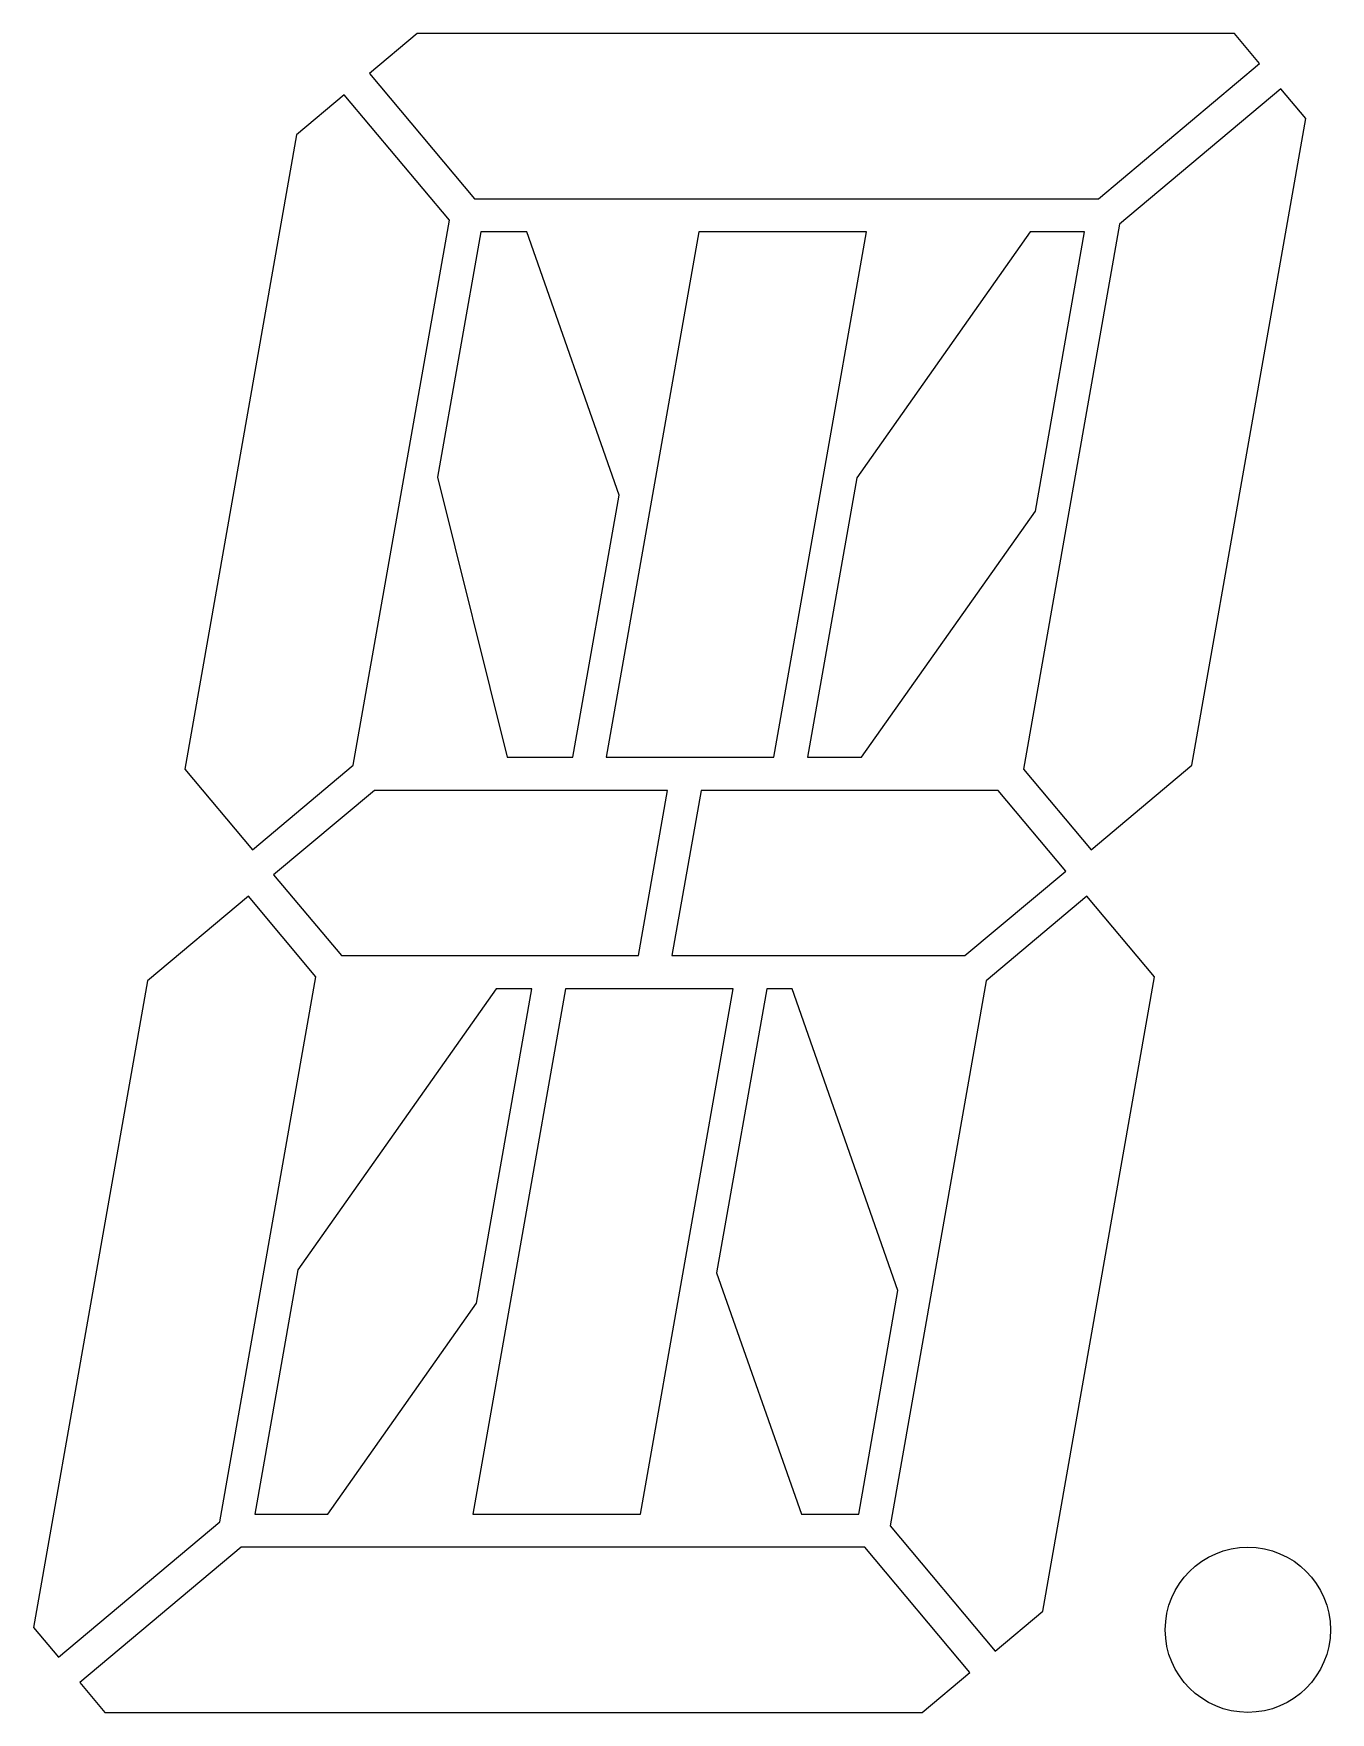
# Model space of a CAD drawing. Header units: millimetres. Extents: x -3.9 to 4, y -5.1 to 5.1.
import ezdxf

# ---------------------------------------------------------------- set-up
doc = ezdxf.new("R2010")
doc.units = ezdxf.units.MM

msp = doc.modelspace()

# ---------------------------------------------------------------- linework, layer by layer
at = {"color": 7, "linetype": 'Continuous', "lineweight": 25}
for p, q in [((-1.528, 5.08), (-1.817, 4.838)), ((3.42, 5.08), (-1.528, 5.08)), ((3.571, 4.899), (3.42, 5.08)), ((2.595, 4.08), (3.571, 4.899)), ((-1.817, 4.838), (-1.181, 4.08)), ((-1.97, 4.709), (-2.259, 4.467)), ((-1.334, 3.951), (-1.97, 4.709)), ((3.7, 4.746), (2.723, 3.927)), ((3.851, 4.566), (3.7, 4.746)), ((3.161, 0.653), (3.851, 4.566)), ((-2.259, 4.467), (-2.935, 0.629)), ((-1.181, 4.08), (2.595, 4.08)), ((-1.916, 0.653), (-1.334, 3.951)), ((-1.144, 3.88), (-1.405, 2.396)), ((-0.866, 3.88), (-1.144, 3.88)), ((-0.307, 2.287), (-0.866, 3.88)), ((0.176, 3.88), (-0.384, 0.7)), ((1.192, 3.88), (0.176, 3.88)), ((0.631, 0.7), (1.192, 3.88)), ((2.183, 3.88), (1.133, 2.392)), ((2.723, 3.927), (2.142, 0.629)), ((2.512, 3.88), (2.183, 3.88)), ((2.214, 2.189), (2.512, 3.88)), ((-1.405, 2.396), (-0.985, 0.7)), ((1.133, 2.392), (0.834, 0.7)), ((-0.587, 0.7), (-0.307, 2.287)), ((1.162, 0.7), (2.214, 2.189)), ((-2.935, 0.629), (-2.526, 0.141)), ((-2.526, 0.141), (-1.916, 0.653)), ((-0.985, 0.7), (-0.587, 0.7)), ((-0.384, 0.7), (0.631, 0.7)), ((0.834, 0.7), (1.162, 0.7)), ((2.142, 0.629), (2.551, 0.141)), ((2.551, 0.141), (3.161, 0.653)), ((-1.787, 0.5), (-2.398, -0.012)), ((-0.013, 0.5), (-1.787, 0.5)), ((-0.19, -0.5), (-0.013, 0.5)), ((0.19, 0.5), (0.013, -0.5)), ((1.988, 0.5), (0.19, 0.5)), ((2.398, 0.012), (1.988, 0.5)), ((1.787, -0.5), (2.398, 0.012)), ((-2.398, -0.012), (-1.988, -0.5)), ((-2.551, -0.141), (-3.161, -0.653)), ((-2.142, -0.629), (-2.551, -0.141)), ((2.526, -0.141), (1.916, -0.653)), ((2.935, -0.629), (2.526, -0.141)), ((-1.988, -0.5), (-0.19, -0.5)), ((0.013, -0.5), (1.787, -0.5)), ((-3.161, -0.653), (-3.851, -4.566)), ((-2.723, -3.927), (-2.142, -0.629)), ((-1.05, -0.7), (-2.251, -2.402)), ((-0.631, -0.7), (-1.192, -3.88)), ((-1.17, -2.604), (-0.834, -0.7)), ((-0.834, -0.7), (-1.05, -0.7)), ((0.384, -0.7), (-0.631, -0.7)), ((-0.176, -3.88), (0.384, -0.7)), ((0.587, -0.7), (0.284, -2.419)), ((0.741, -0.7), (0.587, -0.7)), ((1.382, -2.527), (0.741, -0.7)), ((1.916, -0.653), (1.334, -3.951)), ((2.259, -4.467), (2.935, -0.629)), ((-2.251, -2.402), (-2.512, -3.88)), ((0.284, -2.419), (0.797, -3.88)), ((1.144, -3.88), (1.382, -2.527)), ((-2.07, -3.88), (-1.17, -2.604)), ((-3.7, -4.746), (-2.723, -3.927)), ((-2.512, -3.88), (-2.07, -3.88)), ((-1.192, -3.88), (-0.176, -3.88)), ((0.797, -3.88), (1.144, -3.88)), ((1.334, -3.951), (1.97, -4.709)), ((-2.595, -4.08), (-3.571, -4.899)), ((1.181, -4.08), (-2.595, -4.08)), ((1.817, -4.838), (1.181, -4.08)), ((1.97, -4.709), (2.259, -4.467)), ((-3.851, -4.566), (-3.7, -4.746)), ((1.528, -5.08), (1.817, -4.838)), ((-3.571, -4.899), (-3.42, -5.08)), ((-3.42, -5.08), (1.528, -5.08))]:
    msp.add_line(p, q, dxfattribs=at)
msp.add_circle((3.5, -4.58), 0.5, dxfattribs=at)

doc.saveas('drawing.dxf')
